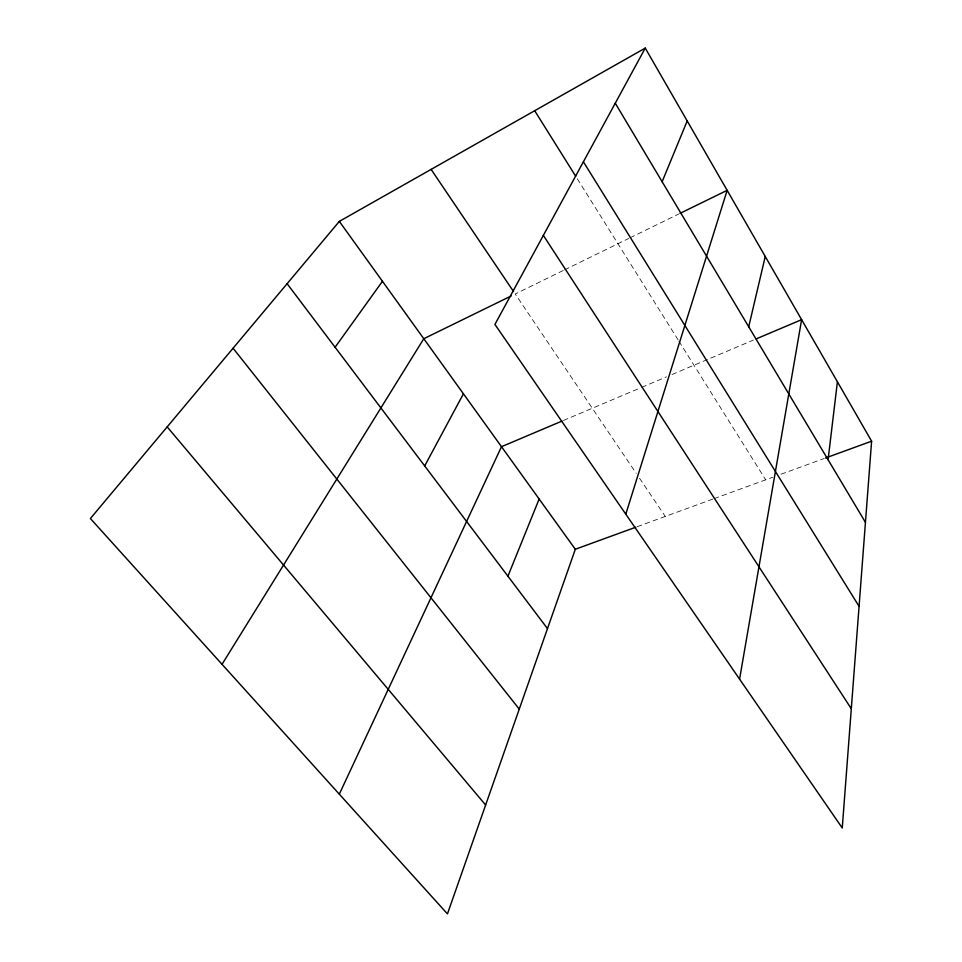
<?xml version="1.0" encoding="UTF-8"?>
<svg xmlns="http://www.w3.org/2000/svg" width="962" height="962" viewBox="0 0 962 962"><rect width="100%" height="100%" fill="white"/><g stroke="black" fill="none" stroke-linecap="round" stroke-linejoin="round"><path stroke-width="0.72" stroke-dasharray="4.81 3.61" d="M563.239 270.502L515.199 293.999L636.207 473.34M564.574 269.853L628.727 238.468M630.074 237.806L678.619 214.069M563.407 420.49L640.379 387.902M641.762 387.325L666.498 376.851M671.993 374.531L753.318 340.103M637.169 526.695L712.698 499.146M714.093 498.641L772.666 477.272M781.024 474.23L824.23 458.465M639.526 478.258L665.283 516.438M577.284 178.776L678.162 339.947M678.944 341.209L765.692 479.822"/><path stroke-width="1.44" d="M871.608 441.185L842.255 827.993L494.925 324.422L645.249 48.1L871.608 441.185L825.624 457.96M828.078 459.752L837.409 381.806M739.574 679.124L801.623 319.661L756.084 338.937M748.713 326.791L765.247 256.493M625.793 514.153L727.152 190.332L679.966 213.408M635.762 527.212L575.312 549.266L447.45 913.9L90.392 518.542L339.333 221.38L645.249 48.1M507.924 576.19L539.153 499.013M662.133 181.722L687.193 120.947M339.309 794.155L501.491 446.693L562.024 421.067M424.687 465.945L463.431 393.807M222.042 664.309L423.785 338.72L511.171 295.971M335.089 347.246L382.455 281.289M167.184 426.875L485.63 805.026M233.069 348.232L519.264 709.114M287.121 283.706L547.486 628.607M339.333 221.38L575.312 549.266M431.12 169.384L513.528 291.522M543.35 235.401L851.298 708.729M534.692 110.726L575.709 176.262M583.393 161.784L859.066 606.373M615.271 103.211L865.451 522.366"/></g></svg>
